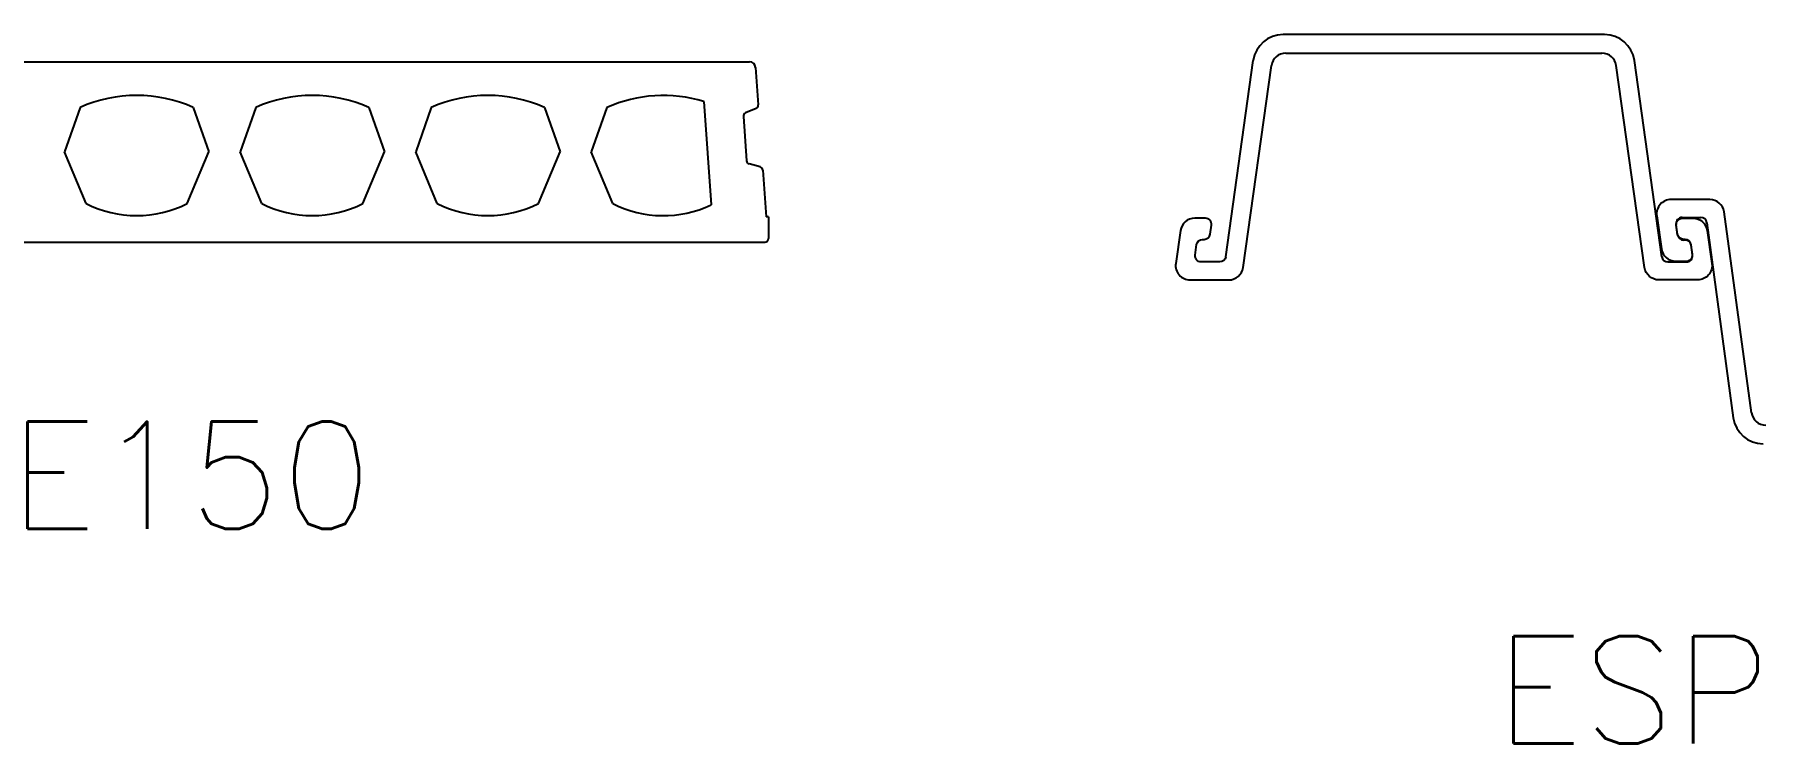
# Model space of a CAD drawing. Header units: inches. Extents: x -2548 to -2391, y 2200 to 2352.
# Drawn here: x -2470.047 to -2466.831, y 2342.2 to 2343.522 of the extents above; entities that cross this region are included whole.
import ezdxf

# ---------------------------------------------------------------- set-up
doc = ezdxf.new("R2010")
doc.units = ezdxf.units.IN
doc.header["$MEASUREMENT"] = 0
doc.layers.add('19', color=4, linetype='Continuous')
doc.styles.add('ROMANS', font='romans', dxfattribs={"height": 0.1})

msp = doc.modelspace()

# ---------------------------------------------------------------- linework, layer by layer
at = {"color": 2, "linetype": 'Continuous'}
for p, q in [((-2467.12274, 2343.52158), (-2467.72148, 2343.52158)), ((-2471.32568, 2343.47077), (-2468.71507, 2343.47077)), ((-2467.82827, 2343.10749), (-2467.77693, 2343.47341)), ((-2467.71662, 2343.48686), (-2467.12761, 2343.48686)), ((-2467.01595, 2343.10749), (-2467.06729, 2343.47341)), ((-2468.70389, 2343.46037), (-2468.6989, 2343.39044)), ((-2467.79605, 2343.08738), (-2467.74323, 2343.46374)), ((-2467.04818, 2343.08738), (-2467.10099, 2343.46374)), ((-2469.96187, 2343.38565), (-2469.99099, 2343.30277)), ((-2469.75131, 2343.38565), (-2469.72219, 2343.30277)), ((-2469.63483, 2343.38565), (-2469.66395, 2343.30277)), ((-2469.42427, 2343.38565), (-2469.39515, 2343.30277)), ((-2469.30779, 2343.38565), (-2469.33691, 2343.30277)), ((-2469.09723, 2343.38565), (-2469.06811, 2343.30277)), ((-2468.98075, 2343.38565), (-2469.00987, 2343.30277)), ((-2468.80039, 2343.39691), (-2468.78662, 2343.2039)), ((-2468.70298, 2343.38377), (-2468.72248, 2343.37549)), ((-2468.72656, 2343.36882), (-2468.72068, 2343.28645)), ((-2469.95067, 2343.20645), (-2469.99099, 2343.30277)), ((-2469.76251, 2343.20645), (-2469.72219, 2343.30277)), ((-2469.62363, 2343.20645), (-2469.66395, 2343.30277)), ((-2469.43547, 2343.20645), (-2469.39515, 2343.30277)), ((-2469.29659, 2343.20645), (-2469.33691, 2343.30277)), ((-2469.10843, 2343.20645), (-2469.06811, 2343.30277)), ((-2468.96955, 2343.20645), (-2469.00987, 2343.30277)), ((-2468.69518, 2343.2749), (-2468.71573, 2343.28044)), ((-2468.69023, 2343.26889), (-2468.68402, 2343.18181)), ((-2466.92686, 2343.21417), (-2466.99894, 2343.21417)), ((-2468.68, 2343.18181), (-2468.68402, 2343.18181)), ((-2468.67947, 2343.14149), (-2468.67947, 2343.18181)), ((-2467.02556, 2343.18353), (-2467.01691, 2343.12232)), ((-2466.97831, 2343.18057), (-2466.94355, 2343.18057)), ((-2466.84931, 2342.81686), (-2466.90024, 2343.19105)), ((-2466.98663, 2343.14817), (-2466.9894, 2343.16781)), ((-2466.93246, 2343.17094), (-2466.88301, 2342.80719)), ((-2471.35403, 2343.13477), (-2468.68619, 2343.13477)), ((-2466.97269, 2343.13854), (-2466.97554, 2343.13854)), ((-2466.9592, 2343.11197), (-2466.9616, 2343.12891)), ((-2466.9903, 2343.0992), (-2466.97029, 2343.0992))]:
    msp.add_line(p, q, dxfattribs=at)
for points in [[(-2467.82827, 2343.10749, -0.3737071), (-2467.83936, 2343.09785), (-2467.87412, 2343.09785, -0.4559144), (-2467.88521, 2343.11062), (-2467.88244, 2343.13025, -0.3737071), (-2467.87135, 2343.13989), (-2467.86849, 2343.13989, 0.3737071), (-2467.8574, 2343.14952), (-2467.85501, 2343.16646, 0.4559144), (-2467.8661, 2343.17922), (-2467.88611, 2343.17922, 0.3737071), (-2467.91272, 2343.1561), (-2467.92137, 2343.09489, 0.4559144), (-2467.89475, 2343.06425), (-2467.82267, 2343.06425, 0.3737071), (-2467.79605, 2343.08738, 0.3737071)], [(-2467.01595, 2343.10749, 0.3737071), (-2467.00486, 2343.09785), (-2466.9701, 2343.09785, 0.4559144), (-2466.95901, 2343.11062), (-2466.96179, 2343.13025, 0.3737071), (-2466.97288, 2343.13989), (-2466.97573, 2343.13989, -0.3737071), (-2466.98682, 2343.14952), (-2466.98921, 2343.16646, -0.4559144), (-2466.97812, 2343.17922), (-2466.95812, 2343.17922, -0.3737071), (-2466.9315, 2343.1561), (-2466.92286, 2343.09489, -0.4559144), (-2466.94948, 2343.06425), (-2467.02156, 2343.06425, -0.3737071), (-2467.04818, 2343.08738, -0.3737071)]]:
    msp.add_lwpolyline(points, format="xyb", dxfattribs=at)
for centre, radius, start, end in [((-2467.72148, 2343.46558), 0.056, 90, 171.96429), ((-2467.12274, 2343.46558), 0.056, 8.03571, 90), ((-2468.71507, 2343.45957), 0.0112, 4.08059, 90), ((-2467.71662, 2343.45998), 0.02688, 90, 171.96429), ((-2467.12761, 2343.45998), 0.02688, 8.03571, 90), ((-2469.85659, 2343.14944), 0.25861, 65.97704, 114.02296), ((-2469.52955, 2343.14944), 0.25861, 65.97704, 114.02296), ((-2469.20251, 2343.14944), 0.25861, 65.97704, 114.02296), ((-2468.87547, 2343.14944), 0.25861, 73.12344, 114.02296), ((-2468.71985, 2343.3693), 0.00672, 113.02378, 184.08059), ((-2468.70561, 2343.38996), 0.00672, 293.02378, 4.08059), ((-2468.71398, 2343.28693), 0.00672, 184.08059, 254.88592), ((-2468.69694, 2343.26841), 0.00672, 4.08059, 74.88592), ((-2466.99894, 2343.18729), 0.02688, 90, 188.03571), ((-2466.92686, 2343.18729), 0.02688, 8.03571, 90), ((-2469.85659, 2343.39282), 0.20877, 243.215, 296.785), ((-2469.52955, 2343.39282), 0.20877, 243.215, 296.785), ((-2469.20251, 2343.39282), 0.20877, 243.215, 296.785), ((-2468.87547, 2343.39282), 0.20877, 243.215, 295.18703), ((-2466.97831, 2343.16937), 0.0112, 90, 188.03571), ((-2466.94355, 2343.16937), 0.0112, 8.03571, 90), ((-2466.97554, 2343.14974), 0.0112, 188.03571, 270), ((-2468.68672, 2343.14149), 0.00672, 270, 0), ((-2466.9903, 2343.12608), 0.02688, 188.03571, 270), ((-2466.97269, 2343.12734), 0.0112, 8.03571, 90), ((-2466.97029, 2343.1104), 0.0112, 270, 8.03571), ((-2466.82756, 2342.81502), 0.056, 188.03571, 270), ((-2466.82269, 2342.82062), 0.02688, 188.03571, 270)]:
    msp.add_arc(centre, radius, start, end, dxfattribs=at)

# ---------------------------------------------------------------- texts
at = {"layer": '19', "style": 'ROMANS'}
for s, p in [('CORE150', (-2470.64276, 2342.6004)), ('ESPIV', (-2467.32653, 2342.20044))]:
    msp.add_text(s, height=0.2, dxfattribs=at).set_placement(p)

doc.saveas('drawing.dxf')
